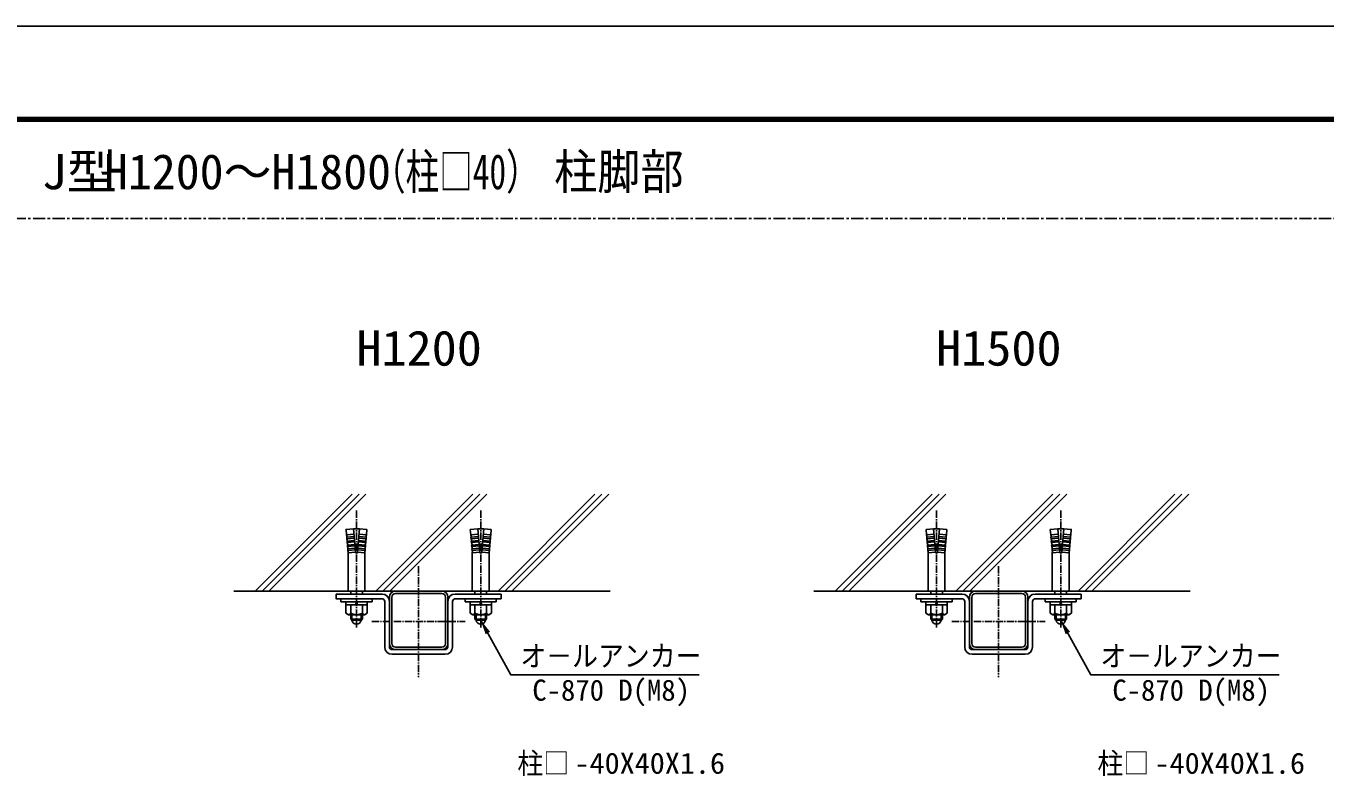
# Model space of a CAD drawing. Units: millimetres, scale not verified. Extents: x -4455 to 4455, y -3150 to 3150.
# Drawn here: x 38 to 2705, y 1607 to 3150 of the extents above; entities that cross this region are included whole.
import ezdxf
from ezdxf.enums import TextEntityAlignment as Align

# ---------------------------------------------------------------- set-up
doc = ezdxf.new("R2010")
doc.units = ezdxf.units.MM
doc.header["$LTSCALE"] = 20
doc.linetypes.add('USER1', pattern=[1.125, 0.75, -0.125, 0.125, -0.125])
doc.linetypes.add('USER2', pattern=[2, 1.25, -0.25, 0.25, -0.25])
for name, color, linetype, lineweight in [('0-0_1部材', 7, 'Continuous', 25), ('0-1_7詳細', 7, 'Continuous', 25), ('0-6_10枠', 7, 'Continuous', 25), ('0-7_中心線', 1, 'USER2', 25)]:
    doc.layers.add(name, color=color, linetype=linetype, lineweight=lineweight)
doc.layers.add('0-2_6文字', color=7, linetype='Continuous')
doc.styles.add('ＭＳ ゴシック', font='')
doc.styles.get('ＭＳ ゴシック').set_extended_font_data('MS Gothic')

msp = doc.modelspace()

# ---------------------------------------------------------------- linework, layer by layer
at = {"layer": '0-0_1部材'}
for p, q in [((722.87, 2118.44), (710.51, 2118.44)), ((965.5, 2118.44), (977.87, 2118.44)), ((1913.77, 2118.44), (1901.4, 2118.44)), ((2156.4, 2118.44), (2168.77, 2118.44))]:
    msp.add_line(p, q, dxfattribs=at)
for centre in [(716.69, 1932.6), (971.69, 1932.6), (1907.59, 1932.6), (2162.59, 1932.6)]:
    msp.add_arc(centre, 9.74, 189.64705, 350.35295, dxfattribs=at)
at = {"layer": '0-1_7詳細', "color": 4}
for p, q in [((508.6, 1990.69), (707.67, 2189.75)), ((522.74, 1990.69), (721.81, 2189.75)), ((536.89, 1990.69), (735.95, 2189.75)), ((756.62, 1990.69), (955.69, 2189.75)), ((770.76, 1990.69), (969.83, 2189.75)), ((784.91, 1990.69), (983.97, 2189.75)), ((1007.16, 1990.69), (1206.23, 2189.75)), ((1021.3, 1990.69), (1220.37, 2189.75)), ((1035.45, 1990.69), (1234.51, 2189.75)), ((1699.5, 1990.69), (1898.56, 2189.75)), ((1713.64, 1990.69), (1912.71, 2189.75)), ((1727.78, 1990.69), (1926.85, 2189.75)), ((1947.52, 1990.69), (2146.58, 2189.75)), ((1961.66, 1990.69), (2160.73, 2189.75)), ((1975.8, 1990.69), (2174.87, 2189.75)), ((2198.06, 1990.69), (2397.12, 2189.75)), ((2212.2, 1990.69), (2411.27, 2189.75)), ((2226.34, 1990.69), (2425.41, 2189.75))]:
    msp.add_line(p, q, dxfattribs=at)
at = {"layer": '0-1_7詳細', "color": 1, "linetype": 'USER1'}
for p, q in [((716.69, 1915.75), (716.69, 2156.51)), ((971.69, 1915.75), (971.69, 2156.51)), ((1907.59, 1915.75), (1907.59, 2156.51)), ((2162.59, 1915.75), (2162.59, 2156.51)), ((844.19, 2042), (844.19, 1814.24)), ((2035.09, 2042), (2035.09, 1814.24)), ((748.26, 1928.44), (939.94, 1928.44)), ((1939.15, 1928.44), (2130.84, 1928.44))]:
    msp.add_line(p, q, dxfattribs=at)
at = {"layer": '0-1_7詳細'}
for p, q in [((696.22, 2106.15), (711.46, 2107.49)), ((714.69, 2070.63), (710.51, 2118.44)), ((718.69, 2070.63), (722.87, 2118.44)), ((737.16, 2106.15), (721.91, 2107.49)), ((722.87, 2118.44), (738.11, 2117.11)), ((737.16, 2106.15), (738.11, 2117.11)), ((965.5, 2118.44), (950.26, 2117.11)), ((951.22, 2106.15), (950.26, 2117.11)), ((951.22, 2106.15), (966.46, 2107.49)), ((969.69, 2070.63), (965.5, 2118.44)), ((973.69, 2070.63), (977.87, 2118.44)), ((992.15, 2106.15), (976.91, 2107.49)), ((993.11, 2117.11), (977.87, 2118.44)), ((992.15, 2106.15), (993.11, 2117.11)), ((1886.16, 2117.11), (1901.4, 2118.44)), ((1887.12, 2106.15), (1886.16, 2117.11)), ((1887.12, 2106.15), (1902.36, 2107.49)), ((1905.59, 2070.63), (1901.4, 2118.44)), ((1909.59, 2070.63), (1913.77, 2118.44)), ((1928.05, 2106.15), (1912.81, 2107.49)), ((1913.77, 2118.44), (1929.01, 2117.11)), ((1928.05, 2106.15), (1929.01, 2117.11)), ((2156.4, 2118.44), (2141.16, 2117.11)), ((2142.12, 2106.15), (2141.16, 2117.11)), ((2142.12, 2106.15), (2157.36, 2107.49)), ((2160.59, 2070.63), (2156.4, 2118.44)), ((2164.59, 2070.63), (2168.77, 2118.44)), ((2183.05, 2106.15), (2167.81, 2107.49)), ((696.22, 2106.15), (697.52, 2101.32)), ((696.66, 2101.17), (711.9, 2102.51)), ((696.92, 2098.18), (696.66, 2101.17)), ((696.92, 2098.18), (712.16, 2099.52)), ((696.92, 2098.18), (698.21, 2093.35)), ((697.36, 2093.2), (712.6, 2094.54)), ((697.62, 2090.21), (697.36, 2093.2)), ((697.62, 2090.21), (712.86, 2091.55)), ((697.62, 2090.21), (698.91, 2085.38)), ((698.05, 2085.23), (713.29, 2086.57)), ((698.31, 2082.24), (698.05, 2085.23)), ((698.31, 2082.24), (713.56, 2083.58)), ((698.31, 2082.24), (699.61, 2077.41)), ((735.06, 2082.24), (719.82, 2083.58)), ((735.32, 2085.23), (720.08, 2086.57)), ((735.76, 2090.21), (720.52, 2091.55)), ((736.02, 2093.2), (720.78, 2094.54)), ((736.46, 2098.18), (721.22, 2099.52)), ((736.72, 2101.17), (721.48, 2102.51)), ((735.06, 2082.24), (733.77, 2077.41)), ((735.76, 2090.21), (734.47, 2085.38)), ((735.06, 2082.24), (735.32, 2085.23)), ((736.46, 2098.18), (735.16, 2093.35)), ((735.76, 2090.21), (736.02, 2093.2)), ((737.16, 2106.15), (735.86, 2101.32)), ((736.46, 2098.18), (736.72, 2101.17)), ((951.22, 2106.15), (952.52, 2101.32)), ((951.66, 2101.17), (966.9, 2102.51)), ((951.92, 2098.18), (951.66, 2101.17)), ((951.92, 2098.18), (967.16, 2099.52)), ((951.92, 2098.18), (953.21, 2093.35)), ((952.35, 2093.2), (967.6, 2094.54)), ((952.62, 2090.21), (952.35, 2093.2)), ((952.62, 2090.21), (967.86, 2091.55)), ((952.62, 2090.21), (953.91, 2085.38)), ((953.05, 2085.23), (968.29, 2086.57)), ((953.31, 2082.24), (953.05, 2085.23)), ((953.31, 2082.24), (968.56, 2083.58)), ((953.31, 2082.24), (954.61, 2077.41)), ((990.06, 2082.24), (974.82, 2083.58)), ((990.32, 2085.23), (975.08, 2086.57)), ((990.76, 2090.21), (975.52, 2091.55)), ((991.02, 2093.2), (975.78, 2094.54)), ((991.46, 2098.18), (976.22, 2099.52)), ((991.72, 2101.17), (976.48, 2102.51)), ((990.06, 2082.24), (988.77, 2077.41)), ((990.76, 2090.21), (989.47, 2085.38)), ((990.06, 2082.24), (990.32, 2085.23)), ((991.46, 2098.18), (990.16, 2093.35)), ((990.76, 2090.21), (991.02, 2093.2)), ((992.15, 2106.15), (990.86, 2101.32)), ((991.46, 2098.18), (991.72, 2101.17)), ((1887.12, 2106.15), (1888.41, 2101.32)), ((1887.56, 2101.17), (1902.8, 2102.51)), ((1887.82, 2098.18), (1887.56, 2101.17)), ((1887.82, 2098.18), (1903.06, 2099.52)), ((1887.82, 2098.18), (1889.11, 2093.35)), ((1888.25, 2093.2), (1903.49, 2094.54)), ((1888.51, 2090.21), (1888.25, 2093.2)), ((1888.51, 2090.21), (1903.76, 2091.55)), ((1888.51, 2090.21), (1889.81, 2085.38)), ((1888.95, 2085.23), (1904.19, 2086.57)), ((1889.21, 2082.24), (1888.95, 2085.23)), ((1889.21, 2082.24), (1904.45, 2083.58)), ((1889.21, 2082.24), (1890.51, 2077.41)), ((1925.96, 2082.24), (1910.72, 2083.58)), ((1926.22, 2085.23), (1910.98, 2086.57)), ((1926.66, 2090.21), (1911.42, 2091.55)), ((1926.92, 2093.2), (1911.68, 2094.54)), ((1927.36, 2098.18), (1912.11, 2099.52)), ((1927.62, 2101.17), (1912.38, 2102.51)), ((1925.96, 2082.24), (1924.67, 2077.41)), ((1926.66, 2090.21), (1925.36, 2085.38)), ((1925.96, 2082.24), (1926.22, 2085.23)), ((1927.36, 2098.18), (1926.06, 2093.35)), ((1926.66, 2090.21), (1926.92, 2093.2)), ((1928.05, 2106.15), (1926.76, 2101.32)), ((1927.36, 2098.18), (1927.62, 2101.17)), ((2142.12, 2106.15), (2143.41, 2101.32)), ((2142.55, 2101.17), (2157.8, 2102.51)), ((2142.82, 2098.18), (2142.55, 2101.17)), ((2142.82, 2098.18), (2158.06, 2099.52)), ((2142.82, 2098.18), (2144.11, 2093.35)), ((2143.25, 2093.2), (2158.49, 2094.54)), ((2143.51, 2090.21), (2143.25, 2093.2)), ((2143.51, 2090.21), (2158.76, 2091.55)), ((2143.51, 2090.21), (2144.81, 2085.38)), ((2143.95, 2085.23), (2159.19, 2086.57)), ((2144.21, 2082.24), (2143.95, 2085.23)), ((2144.21, 2082.24), (2159.45, 2083.58)), ((2144.21, 2082.24), (2145.51, 2077.41)), ((2180.96, 2082.24), (2165.72, 2083.58)), ((2181.22, 2085.23), (2165.98, 2086.57)), ((2181.66, 2090.21), (2166.42, 2091.55)), ((2181.92, 2093.2), (2166.68, 2094.54)), ((2182.36, 2098.18), (2167.11, 2099.52)), ((2182.62, 2101.17), (2167.37, 2102.51)), ((2180.96, 2082.24), (2179.67, 2077.41)), ((2181.66, 2090.21), (2180.36, 2085.38)), ((2180.96, 2082.24), (2181.22, 2085.23)), ((2182.36, 2098.18), (2181.06, 2093.35)), ((2181.66, 2090.21), (2181.92, 2093.2)), ((2183.05, 2106.15), (2181.76, 2101.32)), ((2182.36, 2098.18), (2182.62, 2101.17)), ((698.75, 2077.26), (713.99, 2078.6)), ((699.01, 2074.27), (698.75, 2077.26)), ((699.01, 2074.27), (714.25, 2075.61)), ((699.01, 2074.27), (700.31, 2069.45)), ((699.39, 1990.69), (699.39, 2070.63)), ((714.69, 2070.63), (699.45, 2069.29)), ((718.69, 2070.63), (733.93, 2069.29)), ((734.37, 2074.27), (719.12, 2075.61)), ((734.63, 2077.26), (719.39, 2078.6)), ((734.37, 2074.27), (733.07, 2069.45)), ((733.99, 1990.69), (733.99, 2070.63)), ((734.37, 2074.27), (734.63, 2077.26)), ((953.75, 2077.26), (968.99, 2078.6)), ((954.01, 2074.27), (953.75, 2077.26)), ((954.01, 2074.27), (969.25, 2075.61)), ((954.01, 2074.27), (955.3, 2069.45)), ((954.39, 1990.69), (954.39, 2070.63)), ((969.69, 2070.63), (954.45, 2069.29)), ((973.69, 2070.63), (988.93, 2069.29)), ((989.37, 2074.27), (974.12, 2075.61)), ((989.63, 2077.26), (974.39, 2078.6)), ((989.37, 2074.27), (988.07, 2069.45)), ((988.99, 1990.69), (988.99, 2070.63)), ((989.37, 2074.27), (989.63, 2077.26)), ((1889.65, 2077.26), (1904.89, 2078.6)), ((1889.91, 2074.27), (1889.65, 2077.26)), ((1889.91, 2074.27), (1905.15, 2075.61)), ((1889.91, 2074.27), (1891.2, 2069.45)), ((1890.29, 1990.69), (1890.29, 2070.63)), ((1905.59, 2070.63), (1890.34, 2069.29)), ((1909.59, 2070.63), (1924.83, 2069.29)), ((1925.26, 2074.27), (1910.02, 2075.61)), ((1925.53, 2077.26), (1910.28, 2078.6)), ((1925.26, 2074.27), (1923.97, 2069.45)), ((1924.89, 1990.69), (1924.89, 2070.63)), ((1925.26, 2074.27), (1925.53, 2077.26)), ((2144.65, 2077.26), (2159.89, 2078.6)), ((2144.91, 2074.27), (2144.65, 2077.26)), ((2144.91, 2074.27), (2160.15, 2075.61)), ((2144.91, 2074.27), (2146.2, 2069.45)), ((2145.29, 1990.69), (2145.29, 2070.63)), ((2160.59, 2070.63), (2145.34, 2069.29)), ((2164.59, 2070.63), (2179.83, 2069.29)), ((2180.26, 2074.27), (2165.02, 2075.61)), ((2180.52, 2077.26), (2165.28, 2078.6)), ((2180.26, 2074.27), (2178.97, 2069.45)), ((2179.89, 1990.69), (2179.89, 2070.63)), ((2180.26, 2074.27), (2180.52, 2077.26)), ((464.55, 1990.69), (1237.52, 1990.69)), ((674.69, 1984.69), (769.19, 1984.69)), ((684.69, 1975.09), (748.69, 1975.09)), ((699.39, 1990.69), (733.99, 1990.69)), ((704.69, 1990.69), (704.69, 1984.69)), ((728.69, 1990.69), (728.69, 1984.69)), ((748.69, 1968.69), (748.69, 1975.09)), ((784.19, 1990.69), (904.19, 1990.69)), ((784.19, 1978.3), (784.19, 1883.07)), ((788.99, 1978.3), (788.99, 1883.07)), ((796.58, 1990.69), (891.8, 1990.69)), ((796.58, 1985.89), (891.8, 1985.89)), ((899.39, 1978.3), (899.39, 1883.07)), ((904.19, 1978.3), (904.19, 1883.07)), ((919.19, 1984.69), (1013.69, 1984.69)), ((919.79, 1975.09), (1013.69, 1975.09)), ((1003.69, 1975.09), (939.69, 1975.09)), ((1003.69, 1975.09), (939.69, 1975.09)), ((939.69, 1968.69), (939.69, 1975.09)), ((988.99, 1990.69), (954.39, 1990.69)), ((959.69, 1990.69), (959.69, 1984.69)), ((983.69, 1990.69), (983.69, 1984.69)), ((1003.69, 1968.69), (1003.69, 1975.09)), ((1013.69, 1984.69), (1013.69, 1975.09)), ((1655.45, 1990.69), (2428.42, 1990.69)), ((1865.59, 1984.69), (1960.09, 1984.69)), ((1865.59, 1984.69), (1865.59, 1975.09)), ((1865.59, 1975.09), (1959.49, 1975.09)), ((1875.59, 1975.09), (1939.59, 1975.09)), ((1875.59, 1975.09), (1939.59, 1975.09)), ((1875.59, 1968.69), (1875.59, 1975.09)), ((1890.29, 1990.69), (1924.89, 1990.69)), ((1895.59, 1990.69), (1895.59, 1984.69)), ((1919.59, 1990.69), (1919.59, 1984.69)), ((1939.59, 1968.69), (1939.59, 1975.09)), ((1975.09, 1990.69), (2095.09, 1990.69)), ((1975.09, 1978.3), (1975.09, 1883.07)), ((1979.89, 1978.3), (1979.89, 1883.07)), ((1987.47, 1990.69), (2082.7, 1990.69)), ((1987.47, 1985.89), (2082.7, 1985.89)), ((2090.29, 1978.3), (2090.29, 1883.07)), ((2095.09, 1978.3), (2095.09, 1883.07)), ((2110.09, 1984.69), (2204.59, 1984.69)), ((2110.69, 1975.09), (2204.59, 1975.09)), ((2130.59, 1968.69), (2130.59, 1975.09)), ((2194.59, 1975.09), (2130.59, 1975.09)), ((2179.89, 1990.69), (2145.29, 1990.69)), ((2150.59, 1990.69), (2150.59, 1984.69)), ((2174.59, 1990.69), (2174.59, 1984.69)), ((2204.59, 1984.69), (2204.59, 1975.09)), ((684.69, 1968.69), (748.69, 1968.69)), ((694.79, 1945.45), (694.79, 1968.69)), ((694.79, 1962.29), (738.59, 1962.29)), ((704.69, 1945.45), (704.69, 1962.29)), ((714.96, 1962.29), (716.09, 1968.69)), ((717.49, 1962.29), (718.61, 1968.69)), ((728.69, 1945.45), (728.69, 1962.29)), ((738.59, 1945.45), (738.59, 1968.69)), ((774.59, 1969.09), (774.59, 1876.09)), ((784.19, 1969.69), (784.19, 1876.69)), ((784.19, 1920.34), (784.19, 1963.69)), ((904.19, 1969.69), (904.19, 1876.69)), ((904.19, 1920.34), (904.19, 1963.69)), ((913.79, 1969.09), (913.79, 1876.09)), ((1003.69, 1968.69), (939.69, 1968.69)), ((949.79, 1945.45), (949.79, 1968.69)), ((993.59, 1962.29), (949.79, 1962.29)), ((959.69, 1945.45), (959.69, 1962.29)), ((970.89, 1962.29), (969.76, 1968.69)), ((973.42, 1962.29), (972.29, 1968.69)), ((983.69, 1945.45), (983.69, 1962.29)), ((993.59, 1945.45), (993.59, 1968.69)), ((1875.59, 1968.69), (1939.59, 1968.69)), ((1885.69, 1945.45), (1885.69, 1968.69)), ((1885.69, 1962.29), (1929.49, 1962.29)), ((1895.59, 1945.45), (1895.59, 1962.29)), ((1905.86, 1962.29), (1906.98, 1968.69)), ((1908.38, 1962.29), (1909.51, 1968.69)), ((1919.59, 1945.45), (1919.59, 1962.29)), ((1929.49, 1945.45), (1929.49, 1968.69)), ((1965.49, 1969.09), (1965.49, 1876.09)), ((1975.09, 1969.69), (1975.09, 1876.69)), ((1975.09, 1920.34), (1975.09, 1963.69)), ((2095.09, 1969.69), (2095.09, 1876.69)), ((2095.09, 1920.34), (2095.09, 1963.69)), ((2104.69, 1969.09), (2104.69, 1876.09)), ((2194.59, 1968.69), (2130.59, 1968.69)), ((2140.69, 1945.45), (2140.69, 1968.69)), ((2184.49, 1962.29), (2140.69, 1962.29)), ((2150.59, 1945.45), (2150.59, 1962.29)), ((2161.79, 1962.29), (2160.66, 1968.69)), ((2164.32, 1962.29), (2163.19, 1968.69)), ((2174.59, 1945.45), (2174.59, 1962.29)), ((2184.49, 1945.45), (2184.49, 1968.69)), ((700.26, 1942.29), (694.79, 1945.45)), ((700.26, 1942.29), (733.11, 1942.29)), ((704.69, 1942.29), (704.69, 1933.37)), ((707.09, 1930.97), (704.69, 1933.37)), ((726.29, 1930.97), (707.09, 1930.97)), ((726.29, 1930.97), (728.69, 1933.37)), ((728.69, 1942.29), (728.69, 1933.37)), ((733.11, 1942.29), (738.59, 1945.45)), ((955.26, 1942.29), (949.79, 1945.45)), ((988.11, 1942.29), (955.26, 1942.29)), ((959.69, 1942.29), (959.69, 1933.37)), ((962.09, 1930.97), (959.69, 1933.37)), ((962.09, 1930.97), (981.29, 1930.97)), ((981.29, 1930.97), (983.69, 1933.37)), ((983.69, 1942.29), (983.69, 1933.37)), ((988.11, 1942.29), (993.59, 1945.45)), ((1891.16, 1942.29), (1885.69, 1945.45)), ((1891.16, 1942.29), (1924.01, 1942.29)), ((1895.59, 1942.29), (1895.59, 1933.37)), ((1897.99, 1930.97), (1895.59, 1933.37)), ((1917.19, 1930.97), (1897.99, 1930.97)), ((1917.19, 1930.97), (1919.59, 1933.37)), ((1919.59, 1942.29), (1919.59, 1933.37)), ((1924.01, 1942.29), (1929.49, 1945.45)), ((2146.16, 1942.29), (2140.69, 1945.45)), ((2179.01, 1942.29), (2146.16, 1942.29)), ((2150.59, 1942.29), (2150.59, 1933.37)), ((2152.99, 1930.97), (2150.59, 1933.37)), ((2152.99, 1930.97), (2172.19, 1930.97)), ((2172.19, 1930.97), (2174.59, 1933.37)), ((2174.59, 1942.29), (2174.59, 1933.37)), ((2179.01, 1942.29), (2184.49, 1945.45)), ((784.19, 1875.19), (784.19, 1909.54)), ((904.19, 1875.19), (904.19, 1909.54)), ((1975.09, 1875.19), (1975.09, 1909.54)), ((2095.09, 1875.19), (2095.09, 1909.54)), ((790.19, 1870.69), (898.19, 1870.69)), ((796.58, 1875.49), (891.8, 1875.49)), ((796.58, 1870.69), (891.8, 1870.69)), ((1981.09, 1870.69), (2089.09, 1870.69)), ((1987.47, 1875.49), (2082.7, 1875.49)), ((1987.47, 1870.69), (2082.7, 1870.69)), ((789.59, 1861.09), (898.79, 1861.09)), ((1980.49, 1861.09), (2089.69, 1861.09))]:
    msp.add_line(p, q, dxfattribs=at)
at = {"layer": '0-1_7詳細', "color": 1}
for p, q in [((728.69, 1933.37), (704.69, 1933.37)), ((707.09, 1942.29), (707.09, 1930.97)), ((726.29, 1942.29), (726.29, 1933.37)), ((726.29, 1933.37), (726.29, 1930.97)), ((959.69, 1933.37), (983.69, 1933.37)), ((962.09, 1942.29), (962.09, 1933.37)), ((962.09, 1933.37), (962.09, 1930.97)), ((981.29, 1942.29), (981.29, 1930.97)), ((1919.59, 1933.37), (1895.59, 1933.37)), ((1897.99, 1942.29), (1897.99, 1930.97)), ((1917.19, 1942.29), (1917.19, 1933.37)), ((1917.19, 1933.37), (1917.19, 1930.97)), ((2150.59, 1933.37), (2174.59, 1933.37)), ((2152.99, 1942.29), (2152.99, 1933.37)), ((2152.99, 1933.37), (2152.99, 1930.97)), ((2172.19, 1942.29), (2172.19, 1930.97))]:
    msp.add_line(p, q, dxfattribs=at)
at = {"layer": '0-1_7詳細'}
for points in [[(696.22, 2106.15), (695.26, 2117.11), (710.51, 2118.44)], [(2183.05, 2106.15), (2184.01, 2117.11), (2168.77, 2118.44)], [(674.69, 1984.69), (674.69, 1975.09), (768.59, 1975.09)], [(684.69, 1968.69), (684.69, 1975.09), (748.69, 1975.09)], [(2194.59, 1968.69), (2194.59, 1975.09), (2130.59, 1975.09)], [(1420.31, 1818.8), (1033.69, 1818.8), (972.66, 1929.22)], [(2611.2, 1818.8), (2224.59, 1818.8), (2163.55, 1929.22)]]:
    msp.add_lwpolyline(points, dxfattribs=at)
for centre, radius, start, end in [((716.69, 2070.63), 2, 180, 0), ((971.69, 2070.63), 2, 180, 360), ((1907.59, 2070.63), 2, 180, 0), ((2162.59, 2070.63), 2, 180, 360), ((768.59, 1969.09), 6, 0, 90), ((769.19, 1969.69), 15, 0, 90), ((796.58, 1978.3), 12.39, 90, 180), ((796.58, 1978.3), 7.59, 90, 180), ((891.8, 1978.3), 12.39, 0, 90), ((891.8, 1978.3), 7.59, 0, 90), ((919.19, 1969.69), 15, 90, 180), ((919.79, 1969.09), 6, 90, 180), ((1959.49, 1969.09), 6, 0, 90), ((1960.09, 1969.69), 15, 0, 90), ((1987.47, 1978.3), 12.39, 90, 180), ((1987.47, 1978.3), 7.59, 90, 180), ((2082.7, 1978.3), 12.39, 0, 90), ((2082.7, 1978.3), 7.59, 0, 90), ((2110.09, 1969.69), 15, 90, 180), ((2110.69, 1969.09), 6, 90, 180), ((699.64, 1947.84), 5.58, 276.40287, 334.67726), ((716.69, 1966.64), 24.36, 240.48521, 299.51479), ((733.74, 1947.84), 5.58, 205.32274, 263.59713), ((954.64, 1947.84), 5.58, 276.40287, 334.67726), ((971.69, 1966.64), 24.36, 240.48521, 299.51479), ((988.74, 1947.84), 5.58, 205.32274, 263.59713), ((1890.54, 1947.84), 5.58, 276.40287, 334.67726), ((1907.59, 1966.64), 24.36, 240.48521, 299.51479), ((1924.63, 1947.84), 5.58, 205.32274, 263.59713), ((2145.54, 1947.84), 5.58, 276.40287, 334.67726), ((2162.59, 1966.64), 24.36, 240.48521, 299.51479), ((2179.63, 1947.84), 5.58, 205.32274, 263.59713), ((789.59, 1876.09), 15, 180, 270), ((796.58, 1883.07), 12.39, 180, 270), ((790.19, 1876.69), 6, 180, 270), ((796.58, 1883.07), 7.59, 180, 270), ((891.8, 1883.07), 7.59, 270, 0), ((891.8, 1883.07), 12.39, 270, 0), ((898.19, 1876.69), 6, 270, 0), ((898.79, 1876.09), 15, 270, 360), ((1980.49, 1876.09), 15, 180, 270), ((1987.47, 1883.07), 12.39, 180, 270), ((1981.09, 1876.69), 6, 180, 270), ((1987.47, 1883.07), 7.59, 180, 270), ((2082.7, 1883.07), 12.39, 270, 0), ((2082.7, 1883.07), 7.59, 270, 0), ((2089.09, 1876.69), 6, 270, 0), ((2089.69, 1876.09), 15, 270, 360)]:
    msp.add_arc(centre, radius, start, end, dxfattribs=at)
for points in [[(971.69, 1930.97), (990.76, 1907.23), (981.64, 1902.19)], [(2162.59, 1930.97), (2181.66, 1907.23), (2172.54, 1902.19)]]:
    msp.add_solid(points, dxfattribs=at)
at = {"layer": '0-6_10枠', "color": 3}
msp.add_lwpolyline([(-4455, 3150), (4455, 3150), (4455, -3150), (-4455, -3150)], close=True, dxfattribs=at)
at = {"layer": '0-6_10枠'}
for points in [[(-4155, 2962.5), (4155, 2962.5), (4155, -2962.5), (-4155, -2962.5)], [(-4153.13, 2960.62), (4153.12, 2960.62), (4153.12, -2960.63), (-4153.13, -2960.63)], [(-4151.25, 2958.75), (4151.25, 2958.75), (4151.25, -2958.75), (-4151.25, -2958.75)], [(-4149.38, 2956.87), (4149.37, 2956.87), (4149.37, -2956.88), (-4149.38, -2956.88)], [(-4147.5, 2955), (4147.5, 2955), (4147.5, -2955), (-4147.5, -2955)]]:
    msp.add_lwpolyline(points, close=True, dxfattribs=at)
at = {"layer": '0-7_中心線'}
msp.add_line((-4147.5, 2755), (4147.5, 2755), dxfattribs=at)

# ---------------------------------------------------------------- texts
at = {"layer": '0-1_7詳細', "color": 3, "style": 'ＭＳ ゴシック'}
for s, width, p in [('オ－ルアンカー', 0.9, (1053.08, 1823.13)), ('オ－ルアンカー', 0.9, (2243.97, 1823.13)), ('柱□', 0.9, (1046.98, 1602.77)), ('-40X40X1.6', 1.05, (1164.29, 1603.01)), ('柱□', 0.9, (2237.88, 1602.77)), ('-40X40X1.6', 1.05, (2355.19, 1603.01))]:
    msp.add_text(s, height=43.26, dxfattribs=dict(at, width=width)).set_placement(p, align=Align.BOTTOM_LEFT)
for p in [(1077.64, 1752.91), (2268.54, 1752.91)]:
    msp.add_text('C-870 D(M8)', height=43.26, dxfattribs=at).set_placement(p, align=Align.BOTTOM_LEFT)
at = {"layer": '0-2_6文字', "style": 'ＭＳ ゴシック'}
for s, height, width, p in [(' J型', 72.14, 1.05, (18.67, 2793.46)), ('（柱□40）', 72.14, 0.7, (748.56, 2793.46)), ('柱脚部', 72.16, 0.9, (1122.48, 2793.46)), ('H1200', 72.14, 1.05, (716.41, 2431.57)), ('H1500', 72.14, 1.05, (1906.64, 2431.57))]:
    msp.add_text(s, height=height, dxfattribs=dict(at, width=width)).set_placement(p, align=Align.BOTTOM_LEFT)
msp.add_text('H1200～H1800', height=72.16, dxfattribs=at).set_placement((198.24, 2793.46), align=Align.BOTTOM_LEFT)

doc.saveas('drawing.dxf')
